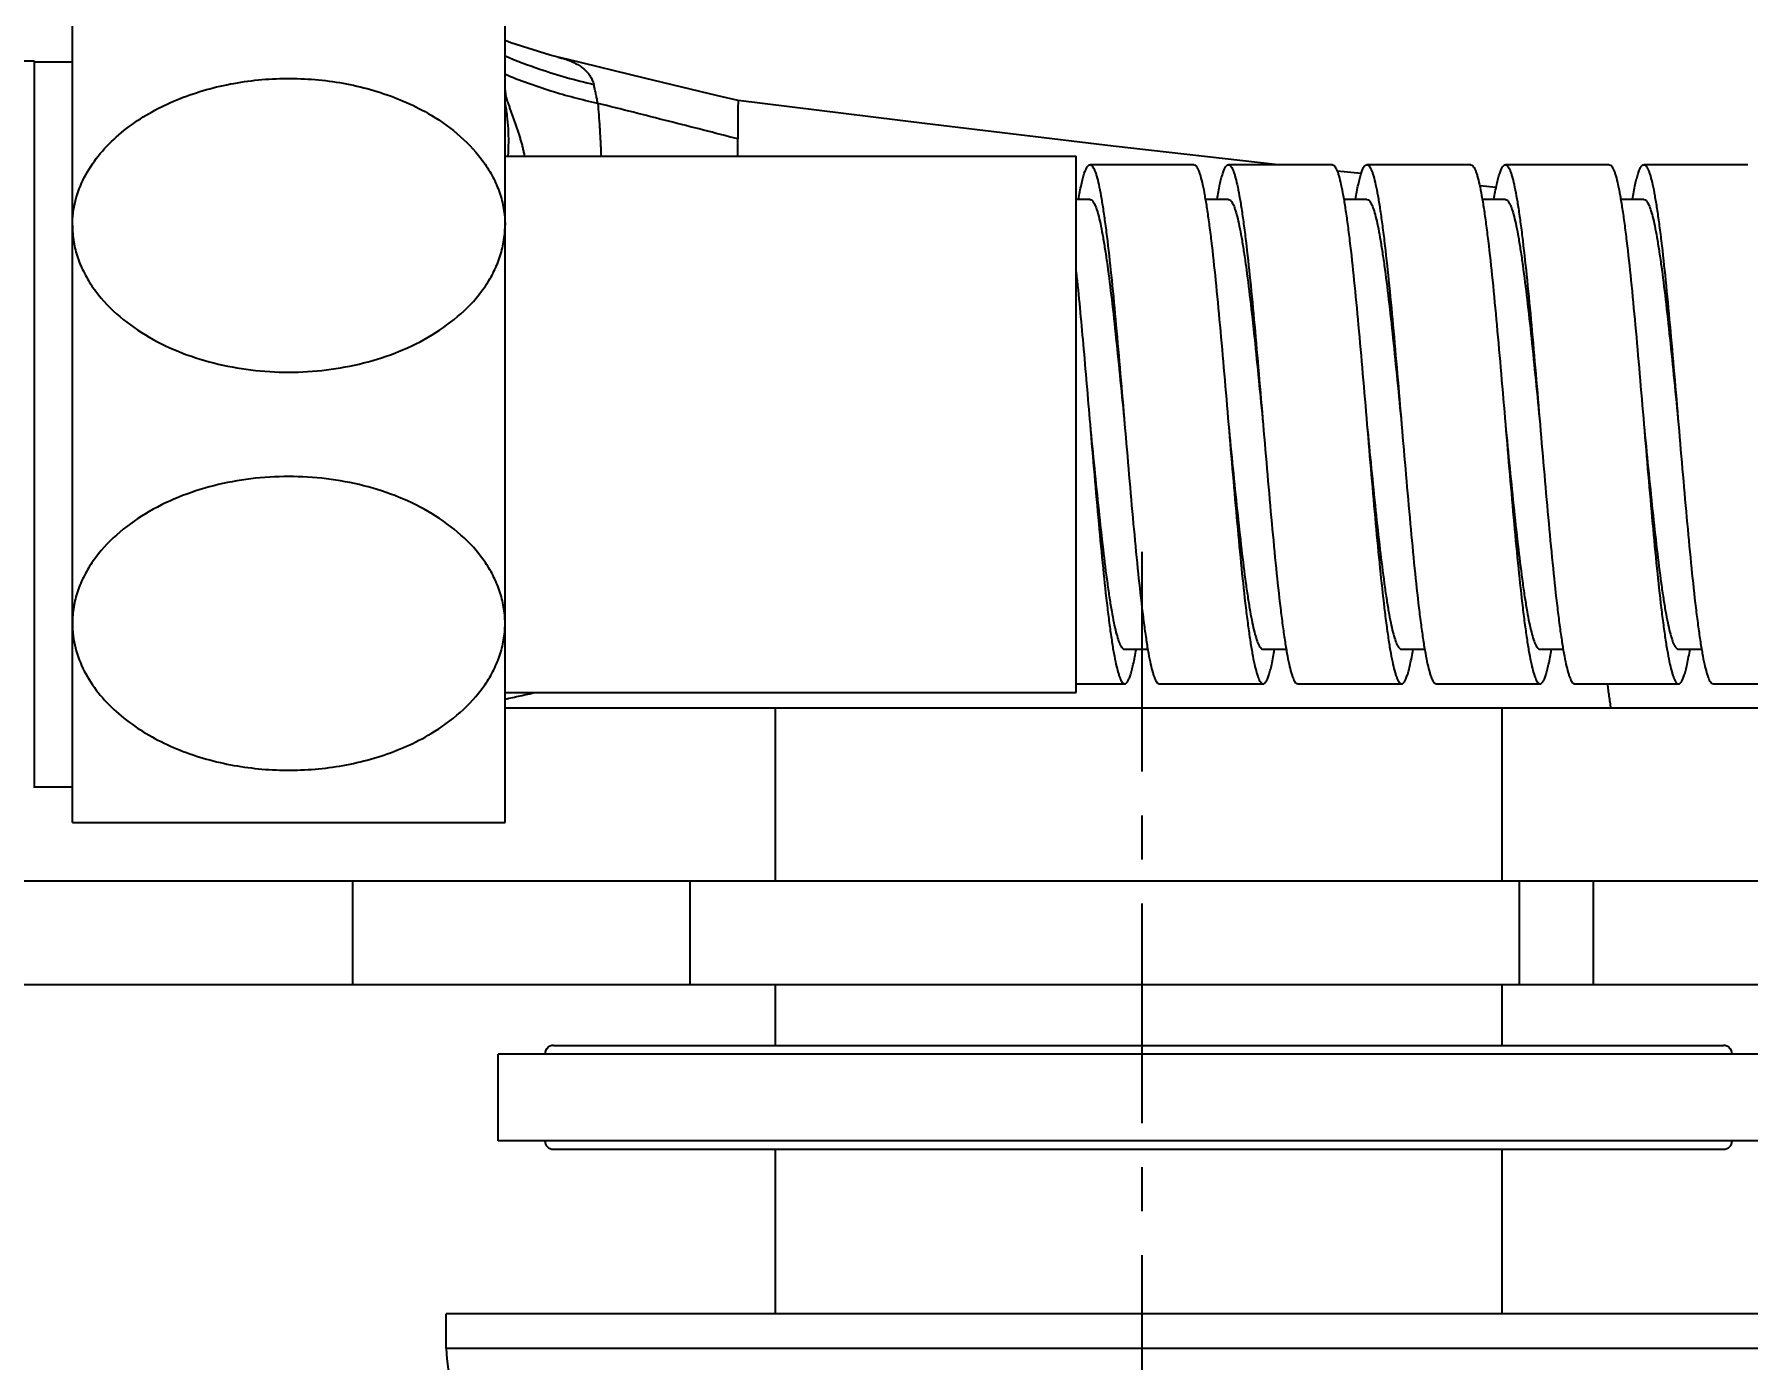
# Model space of a CAD drawing. Header units: millimetres. Extents: x 601 to 1195, y -13 to 407.
# Drawn here: x 1051.39 to 1100.89, y 176.3 to 214.59 of the extents above; entities that cross this region are included whole.
import ezdxf

# ---------------------------------------------------------------- set-up
doc = ezdxf.new("R2010")
doc.units = ezdxf.units.MM
doc.header["$LTSCALE"] = 0.1
doc.linetypes.add('CENTERX2', pattern=[101.6, 63.5, -12.7, 12.7, -12.7])
for name, color, linetype in [('02___PRT_ALL_AXES', 7, 'Continuous'), ('CENTER', 1, 'CENTERX2'), ('DIM', 3, 'Continuous')]:
    doc.layers.add(name, color=color, linetype=linetype)
doc.styles.get("Standard").update_dxf_attribs({"font": 'arial.ttf'})
doc.dimstyles.new('ISO-25', dxfattribs={"dimtxt": 2.5, "dimasz": 2.5, "dimexe": 1.25, "dimexo": 0.625, "dimtad": 1, "dimtxsty": 'Standard', "dimcen": 2.5, "dimadec": 0, "dimazin": 0, "dimtfac": 1, "dimtmove": 0, "dimatfit": 3, "dimfxl": 0, "dimarcsym": 0})

# ---------------------------------------------------------------- blocks, each defined once
blk = doc.blocks.new('*D13')
at = {"layer": 'Defpoints', "color": 0}
for p in [(960.618, 195.125), (1104.167, 195.125), (1104.167, 161.94)]:
    blk.add_point(p, dxfattribs=at)
at = {"layer": 'DIM', "color": 0, "lineweight": -2}
for p, q in [((960.618, 194.5), (960.618, 160.69)), ((1104.167, 194.5), (1104.167, 160.69)), ((963.118, 161.94), (1101.667, 161.94))]:
    blk.add_line(p, q, dxfattribs=at)
at = {"layer": 'DIM', "color": 0}
for points in [[(963.118, 162.357), (963.118, 161.523), (960.618, 161.94)], [(1101.667, 162.357), (1101.667, 161.523), (1104.167, 161.94)]]:
    blk.add_solid(points, dxfattribs=at)
at = {"layer": 'DIM', "color": 0, "insert": (1032.392, 164.067), "char_height": 2.5, "attachment_point": 5}
blk.add_mtext('143,55', dxfattribs=at)

msp = doc.modelspace()

# ---------------------------------------------------------------- linework, layer by layer
at = {"color": 7, "linetype": 'Continuous'}
for p, q in [((1052.491, 191.82), (1052.491, 214.82)), ((1064.991, 191.82), (1064.991, 214.82)), ((1066.524, 213.928), (1066.295, 213.986)), ((1051.391, 213.82), (1051.391, 192.82)), ((1051.391, 213.795), (1052.491, 213.795)), ((1071.721, 212.449), (1071.719, 211.568)), ((1071.722, 212.676), (1071.721, 212.449)), ((1071.723, 212.676), (1071.723, 212.676)), ((1071.719, 211.07), (1071.719, 211.568)), ((1064.991, 211.07), (1081.491, 211.07)), ((1084.891, 210.82), (1081.891, 210.82)), ((1088.891, 210.82), (1085.891, 210.82)), ((1089.727, 210.564), (1089.03, 210.638)), ((1092.891, 210.82), (1089.891, 210.82)), ((1096.891, 210.82), (1093.891, 210.82)), ((1100.891, 210.82), (1097.891, 210.82)), ((1093.623, 210.158), (1093.149, 210.206)), ((1081.891, 209.82), (1081.491, 209.82)), ((1085.891, 209.82), (1085.223, 209.82)), ((1089.891, 209.82), (1089.223, 209.82)), ((1093.891, 209.82), (1093.223, 209.82)), ((1097.891, 209.82), (1097.223, 209.82)), ((1082.891, 196.82), (1083.56, 196.82)), ((1086.891, 196.82), (1087.559, 196.82)), ((1090.891, 196.82), (1091.559, 196.82)), ((1094.891, 196.82), (1095.56, 196.82)), ((1098.891, 196.82), (1099.56, 196.82)), ((1064.991, 195.57), (1081.491, 195.57)), ((1081.491, 195.82), (1082.891, 195.82)), ((1083.891, 195.82), (1086.891, 195.82)), ((1087.891, 195.82), (1090.891, 195.82)), ((1091.891, 195.82), (1094.891, 195.82)), ((1095.891, 195.82), (1098.891, 195.82)), ((1099.891, 195.82), (1102.891, 195.82)), ((1104.076, 195.125), (1064.991, 195.125)), ((1072.791, 195.125), (1072.791, 190.125)), ((1093.791, 195.125), (1093.791, 190.125)), ((1051.391, 192.845), (1052.491, 192.845)), ((1052.491, 191.82), (1064.991, 191.82)), ((1102.483, 190.125), (962.099, 190.125)), ((1060.588, 190.125), (1060.588, 187.125)), ((1070.326, 190.125), (1070.326, 187.125)), ((1094.287, 190.125), (1094.287, 187.125)), ((1096.422, 190.125), (1096.422, 187.125)), ((1102.483, 187.125), (962.099, 187.125)), ((1072.791, 187.125), (1072.791, 185.375)), ((1093.791, 187.125), (1093.791, 185.375)), ((1072.791, 182.375), (1072.791, 177.625)), ((1093.791, 182.375), (1093.791, 177.625))]:
    msp.add_line(p, q, dxfattribs=at)
for points in [[(1066.295, 213.986), (1065.162, 214.337), (1064.991, 214.408)], [(1071.724, 212.675), (1071.134, 212.814), (1069.018, 213.324), (1066.819, 213.857), (1066.526, 213.928)], [(1087.324, 210.82), (1082.556, 211.357), (1077.112, 212.007), (1071.723, 212.676)]]:
    msp.add_lwpolyline(points, dxfattribs=at)
for centre, radius, start, end in [((1070.929, 227.98), 15.219, 247.0344, 251.0706), ((1070.95, 228.044), 15.285, 251.0722, 257.1704)]:
    msp.add_arc(centre, radius, start, end, dxfattribs=at)
for points, knots in [([(1066.527, 213.928), (1066.569, 213.917), (1066.652, 213.896), (1066.733, 213.87), (1066.772, 213.856)], [0, 0, 0, 0, 0.512175, 1, 1, 1, 1]), ([(1066.772, 213.856), (1066.799, 213.847), (1066.85, 213.829), (1066.924, 213.798), (1066.994, 213.765), (1067.061, 213.731), (1067.123, 213.694), (1067.182, 213.655), (1067.237, 213.614), (1067.288, 213.57), (1067.336, 213.525), (1067.379, 213.477), (1067.418, 213.427), (1067.454, 213.375), (1067.485, 213.32), (1067.513, 213.262), (1067.537, 213.202), (1067.55, 213.161), (1067.556, 213.14)], [0, 0, 0, 0, 0.074913, 0.147318, 0.217329, 0.285075, 0.350704, 0.41438, 0.476293, 0.536649, 0.595707, 0.653766, 0.711151, 0.768198, 0.825256, 0.882677, 0.940811, 1, 1, 1, 1]), ([(1067.671, 212.592), (1067.441, 212.642), (1066.985, 212.75), (1066.309, 212.944), (1065.643, 213.168), (1065.207, 213.337), (1064.991, 213.427)], [0, 0, 0, 0, 0.250495, 0.500695, 0.750544, 1, 1, 1, 1]), ([(1052.491, 209.07), (1052.491, 209.307), (1052.552, 209.786), (1052.816, 210.467), (1053.224, 211.088), (1053.931, 211.825), (1055.041, 212.548), (1056.554, 213.094), (1058.17, 213.344), (1059.81, 213.299), (1061.403, 212.96), (1062.396, 212.526), (1062.853, 212.254)], [0, 0, 0, 0, 0.056532, 0.113868, 0.172518, 0.23262, 0.356431, 0.484079, 0.613799, 0.744034, 0.873303, 1, 1, 1, 1]), ([(1064.99, 212.972), (1064.994, 212.945), (1065.002, 212.89), (1065.01, 212.835), (1065.014, 212.808)], [0, 0, 0, 0, 0.493398, 1, 1, 1, 1]), ([(1067.671, 212.592), (1067.666, 212.619), (1067.656, 212.671), (1067.643, 212.735), (1067.633, 212.784), (1067.623, 212.832), (1067.61, 212.89), (1067.595, 212.957), (1067.581, 213.021), (1067.568, 213.081), (1067.56, 213.121), (1067.556, 213.14)], [0, 0, 0, 0, 0.144297, 0.283125, 0.350502, 0.416529, 0.544503, 0.666951, 0.783764, 0.894821, 1, 1, 1, 1]), ([(1065.08, 211.074), (1065.09, 211.207), (1065.1, 211.469), (1065.091, 211.856), (1065.064, 212.169), (1065.032, 212.414), (1065.012, 212.533), (1065.001, 212.592)], [0, 0, 0, 0, 0.261969, 0.515469, 0.761254, 0.881485, 1, 1, 1, 1]), ([(1065.561, 211.07), (1065.554, 211.109), (1065.539, 211.187), (1065.513, 211.303), (1065.484, 211.418), (1065.451, 211.533), (1065.422, 211.628), (1065.398, 211.703), (1065.374, 211.778), (1065.343, 211.871), (1065.305, 211.981), (1065.267, 212.09), (1065.228, 212.198), (1065.19, 212.304), (1065.153, 212.408), (1065.116, 212.511), (1065.081, 212.611), (1065.047, 212.71), (1065.025, 212.775), (1065.014, 212.808)], [0, 0, 0, 0, 0.064959, 0.130168, 0.195548, 0.260967, 0.326268, 0.358822, 0.391283, 0.455873, 0.51993, 0.583341, 0.645991, 0.707773, 0.768583, 0.828319, 0.886876, 0.944141, 1, 1, 1, 1]), ([(1067.671, 212.592), (1067.68, 212.483), (1067.699, 212.253), (1067.719, 211.959), (1067.734, 211.707), (1067.744, 211.54), (1067.75, 211.403), (1067.757, 211.261), (1067.762, 211.153), (1067.765, 211.08)], [0, 0, 0, 0, 0.217321, 0.45645, 0.584188, 0.717373, 0.786008, 0.856001, 1, 1, 1, 1]), ([(1071.719, 211.567), (1071.386, 211.652), (1070.718, 211.822), (1069.711, 212.078), (1068.695, 212.335), (1068.013, 212.507), (1067.671, 212.592)], [0, 0, 0, 0, 0.246741, 0.495412, 0.746377, 1, 1, 1, 1]), ([(1062.853, 212.254), (1063.152, 212.075), (1063.715, 211.673), (1064.298, 211.041), (1064.648, 210.471), (1064.843, 210.021), (1064.964, 209.551), (1064.991, 209.23), (1064.991, 209.07)], [0, 0, 0, 0, 0.261056, 0.51434, 0.638117, 0.759991, 0.88042, 1, 1, 1, 1]), ([(1081.559, 209.822), (1081.584, 209.967), (1081.621, 210.168), (1081.68, 210.416), (1081.72, 210.557), (1081.762, 210.67), (1081.805, 210.759), (1081.856, 210.82), (1081.891, 210.82)], [0, 0, 0, 0, 0.408087, 0.572348, 0.709434, 0.819349, 0.902665, 1, 1, 1, 1]), ([(1081.891, 210.82), (1081.915, 210.82), (1081.953, 210.789), (1081.988, 210.735), (1082.019, 210.671), (1082.05, 210.59), (1082.094, 210.448), (1082.148, 210.228), (1082.209, 209.914), (1082.27, 209.536), (1082.332, 209.099), (1082.419, 208.41), (1082.524, 207.434), (1082.646, 206.154), (1082.768, 204.764), (1082.85, 203.808), (1082.891, 203.32)], [0, 0, 0, 0, 0.00948, 0.016681, 0.025907, 0.037266, 0.050798, 0.084376, 0.12651, 0.17687, 0.235031, 0.300454, 0.450603, 0.621668, 0.807156, 1, 1, 1, 1]), ([(1084.891, 210.82), (1084.915, 210.82), (1084.953, 210.789), (1084.988, 210.735), (1085.019, 210.671), (1085.05, 210.59), (1085.094, 210.448), (1085.148, 210.228), (1085.209, 209.914), (1085.27, 209.536), (1085.332, 209.099), (1085.419, 208.41), (1085.524, 207.434), (1085.646, 206.154), (1085.768, 204.764), (1085.85, 203.808), (1085.891, 203.32)], [0, 0, 0, 0, 0.00948, 0.016681, 0.025907, 0.037266, 0.050798, 0.084376, 0.12651, 0.17687, 0.235031, 0.300454, 0.450603, 0.621668, 0.807156, 1, 1, 1, 1]), ([(1085.56, 209.825), (1085.584, 209.969), (1085.621, 210.17), (1085.68, 210.417), (1085.721, 210.558), (1085.762, 210.67), (1085.805, 210.76), (1085.856, 210.82), (1085.891, 210.82)], [0, 0, 0, 0, 0.40807, 0.57228, 0.709377, 0.819286, 0.902585, 1, 1, 1, 1]), ([(1085.891, 210.82), (1085.915, 210.82), (1085.953, 210.789), (1085.988, 210.735), (1086.019, 210.671), (1086.05, 210.59), (1086.094, 210.448), (1086.148, 210.228), (1086.209, 209.914), (1086.27, 209.536), (1086.332, 209.099), (1086.419, 208.41), (1086.524, 207.434), (1086.646, 206.154), (1086.768, 204.764), (1086.85, 203.808), (1086.891, 203.32)], [0, 0, 0, 0, 0.009479, 0.016679, 0.025908, 0.037268, 0.050797, 0.084378, 0.126508, 0.176873, 0.235029, 0.300456, 0.450604, 0.621669, 0.807156, 1, 1, 1, 1]), ([(1088.891, 210.82), (1088.915, 210.82), (1088.953, 210.789), (1088.988, 210.735), (1089.019, 210.671), (1089.05, 210.59), (1089.094, 210.448), (1089.148, 210.228), (1089.209, 209.914), (1089.27, 209.536), (1089.332, 209.099), (1089.419, 208.41), (1089.524, 207.434), (1089.646, 206.154), (1089.768, 204.764), (1089.85, 203.808), (1089.891, 203.32)], [0, 0, 0, 0, 0.009479, 0.016679, 0.025908, 0.037268, 0.050797, 0.084378, 0.126508, 0.176873, 0.235029, 0.300456, 0.450604, 0.621669, 0.807156, 1, 1, 1, 1]), ([(1089.56, 209.827), (1089.584, 209.97), (1089.621, 210.171), (1089.68, 210.417), (1089.721, 210.558), (1089.762, 210.67), (1089.805, 210.76), (1089.856, 210.82), (1089.891, 210.82)], [0, 0, 0, 0, 0.408036, 0.57227, 0.709354, 0.819245, 0.902576, 1, 1, 1, 1]), ([(1089.891, 210.82), (1089.915, 210.82), (1089.953, 210.789), (1089.988, 210.735), (1090.019, 210.671), (1090.05, 210.59), (1090.094, 210.448), (1090.148, 210.228), (1090.209, 209.914), (1090.27, 209.536), (1090.332, 209.099), (1090.419, 208.41), (1090.524, 207.434), (1090.646, 206.154), (1090.768, 204.764), (1090.85, 203.808), (1090.891, 203.32)], [0, 0, 0, 0, 0.009478, 0.016681, 0.025908, 0.037265, 0.050796, 0.084377, 0.126509, 0.176871, 0.23503, 0.300454, 0.450602, 0.621668, 0.807156, 1, 1, 1, 1]), ([(1092.891, 210.82), (1092.915, 210.82), (1092.953, 210.789), (1092.988, 210.735), (1093.019, 210.671), (1093.05, 210.59), (1093.094, 210.448), (1093.148, 210.228), (1093.209, 209.914), (1093.27, 209.536), (1093.332, 209.099), (1093.419, 208.41), (1093.524, 207.434), (1093.646, 206.154), (1093.768, 204.764), (1093.85, 203.808), (1093.891, 203.32)], [0, 0, 0, 0, 0.009478, 0.016681, 0.025908, 0.037265, 0.050796, 0.084377, 0.126509, 0.176871, 0.23503, 0.300454, 0.450602, 0.621668, 0.807156, 1, 1, 1, 1]), ([(1093.56, 209.825), (1093.584, 209.969), (1093.621, 210.17), (1093.68, 210.417), (1093.721, 210.558), (1093.762, 210.67), (1093.805, 210.76), (1093.856, 210.82), (1093.891, 210.82)], [0, 0, 0, 0, 0.408061, 0.572283, 0.709363, 0.819285, 0.902596, 1, 1, 1, 1]), ([(1093.891, 210.82), (1093.915, 210.82), (1093.953, 210.789), (1093.988, 210.735), (1094.019, 210.671), (1094.05, 210.59), (1094.094, 210.448), (1094.148, 210.228), (1094.209, 209.914), (1094.27, 209.536), (1094.332, 209.099), (1094.419, 208.41), (1094.524, 207.434), (1094.646, 206.154), (1094.768, 204.764), (1094.85, 203.808), (1094.891, 203.32)], [0, 0, 0, 0, 0.009478, 0.016679, 0.025906, 0.037267, 0.050798, 0.084376, 0.126509, 0.176871, 0.23503, 0.300455, 0.450603, 0.621669, 0.807156, 1, 1, 1, 1]), ([(1096.891, 210.82), (1096.915, 210.82), (1096.953, 210.789), (1096.988, 210.735), (1097.019, 210.671), (1097.05, 210.59), (1097.094, 210.448), (1097.148, 210.228), (1097.209, 209.914), (1097.27, 209.536), (1097.332, 209.099), (1097.419, 208.41), (1097.524, 207.434), (1097.646, 206.154), (1097.768, 204.764), (1097.85, 203.808), (1097.891, 203.32)], [0, 0, 0, 0, 0.009478, 0.016679, 0.025906, 0.037267, 0.050798, 0.084376, 0.126509, 0.176871, 0.23503, 0.300455, 0.450603, 0.621669, 0.807156, 1, 1, 1, 1]), ([(1097.559, 209.822), (1097.583, 209.966), (1097.621, 210.168), (1097.68, 210.416), (1097.72, 210.557), (1097.762, 210.67), (1097.805, 210.759), (1097.856, 210.82), (1097.891, 210.82)], [0, 0, 0, 0, 0.408111, 0.572355, 0.709475, 0.819371, 0.902677, 1, 1, 1, 1]), ([(1097.891, 210.82), (1097.915, 210.82), (1097.953, 210.789), (1097.988, 210.735), (1098.019, 210.671), (1098.05, 210.59), (1098.094, 210.448), (1098.148, 210.228), (1098.209, 209.914), (1098.27, 209.536), (1098.332, 209.099), (1098.419, 208.41), (1098.524, 207.434), (1098.646, 206.154), (1098.768, 204.764), (1098.85, 203.808), (1098.891, 203.32)], [0, 0, 0, 0, 0.009478, 0.01668, 0.025909, 0.037267, 0.050796, 0.084378, 0.126508, 0.176873, 0.235029, 0.300456, 0.450603, 0.621668, 0.807156, 1, 1, 1, 1]), ([(1081.891, 209.82), (1081.914, 209.82), (1081.952, 209.795), (1081.988, 209.747), (1082.034, 209.665), (1082.087, 209.523), (1082.148, 209.307), (1082.209, 209.035), (1082.27, 208.708), (1082.332, 208.329), (1082.419, 207.731), (1082.524, 206.886), (1082.646, 205.776), (1082.768, 204.572), (1082.85, 203.742), (1082.891, 203.32)], [0, 0, 0, 0, 0.010545, 0.018091, 0.027572, 0.052784, 0.086544, 0.128755, 0.179114, 0.237208, 0.302513, 0.452295, 0.622866, 0.807776, 1, 1, 1, 1]), ([(1085.891, 209.82), (1085.914, 209.82), (1085.952, 209.795), (1085.988, 209.747), (1086.034, 209.665), (1086.087, 209.523), (1086.148, 209.307), (1086.209, 209.035), (1086.27, 208.708), (1086.332, 208.329), (1086.419, 207.731), (1086.524, 206.886), (1086.646, 205.776), (1086.768, 204.572), (1086.85, 203.742), (1086.891, 203.32)], [0, 0, 0, 0, 0.010546, 0.018091, 0.027572, 0.052785, 0.086543, 0.128755, 0.179113, 0.237209, 0.302513, 0.452295, 0.622866, 0.807776, 1, 1, 1, 1]), ([(1089.891, 209.82), (1089.914, 209.82), (1089.952, 209.795), (1089.988, 209.747), (1090.034, 209.665), (1090.087, 209.523), (1090.148, 209.307), (1090.209, 209.035), (1090.27, 208.708), (1090.332, 208.329), (1090.419, 207.731), (1090.524, 206.886), (1090.646, 205.776), (1090.768, 204.572), (1090.85, 203.742), (1090.891, 203.32)], [0, 0, 0, 0, 0.010546, 0.018091, 0.027572, 0.052785, 0.086543, 0.128755, 0.179114, 0.237209, 0.302513, 0.452295, 0.622866, 0.807776, 1, 1, 1, 1]), ([(1093.891, 209.82), (1093.914, 209.82), (1093.952, 209.795), (1093.988, 209.747), (1094.034, 209.665), (1094.087, 209.523), (1094.148, 209.307), (1094.209, 209.035), (1094.27, 208.708), (1094.332, 208.329), (1094.419, 207.731), (1094.524, 206.886), (1094.646, 205.776), (1094.768, 204.572), (1094.85, 203.742), (1094.891, 203.32)], [0, 0, 0, 0, 0.010542, 0.018088, 0.02757, 0.052784, 0.086543, 0.128754, 0.179113, 0.237208, 0.302513, 0.452295, 0.622866, 0.807776, 1, 1, 1, 1]), ([(1097.891, 209.82), (1097.914, 209.82), (1097.952, 209.795), (1097.988, 209.747), (1098.034, 209.665), (1098.087, 209.523), (1098.148, 209.307), (1098.209, 209.035), (1098.27, 208.708), (1098.332, 208.329), (1098.419, 207.731), (1098.524, 206.886), (1098.646, 205.776), (1098.768, 204.572), (1098.85, 203.742), (1098.891, 203.32)], [0, 0, 0, 0, 0.010546, 0.01809, 0.027572, 0.052785, 0.086544, 0.128755, 0.179114, 0.237209, 0.302514, 0.452296, 0.622867, 0.807776, 1, 1, 1, 1]), ([(1052.491, 209.07), (1052.491, 208.911), (1052.518, 208.593), (1052.637, 208.126), (1052.829, 207.679), (1053.173, 207.113), (1053.749, 206.483), (1054.592, 205.874), (1055.546, 205.403), (1056.573, 205.07), (1057.646, 204.871), (1058.741, 204.805), (1059.836, 204.871), (1060.909, 205.07), (1061.936, 205.403), (1062.89, 205.874), (1063.733, 206.483), (1064.309, 207.113), (1064.653, 207.679), (1064.845, 208.126), (1064.964, 208.593), (1064.991, 208.911), (1064.991, 209.07)], [0, 0, 0, 0, 0.028634, 0.05747, 0.086646, 0.116273, 0.176887, 0.239355, 0.303298, 0.368303, 0.433987, 0.5, 0.566013, 0.631697, 0.696702, 0.760645, 0.823112, 0.883727, 0.913354, 0.94253, 0.971366, 1, 1, 1, 1]), ([(1081.491, 207.728), (1081.564, 207.032), (1081.701, 205.563), (1081.825, 204.092), (1081.891, 203.32)], [0, 0, 0, 0, 0.474468, 1, 1, 1, 1]), ([(1081.891, 203.32), (1081.932, 202.897), (1082.014, 202.068), (1082.136, 200.864), (1082.258, 199.754), (1082.363, 198.908), (1082.45, 198.311), (1082.512, 197.932), (1082.573, 197.605), (1082.634, 197.332), (1082.695, 197.117), (1082.748, 196.975), (1082.794, 196.893), (1082.83, 196.845), (1082.868, 196.82), (1082.891, 196.82)], [0, 0, 0, 0, 0.192224, 0.377134, 0.547705, 0.697487, 0.762793, 0.820885, 0.871247, 0.913455, 0.947217, 0.972427, 0.981909, 0.989456, 1, 1, 1, 1]), ([(1081.891, 203.32), (1081.932, 202.832), (1082.014, 201.875), (1082.136, 200.486), (1082.258, 199.206), (1082.363, 198.23), (1082.45, 197.54), (1082.512, 197.103), (1082.573, 196.726), (1082.634, 196.411), (1082.688, 196.191), (1082.732, 196.049), (1082.763, 195.969), (1082.794, 195.905), (1082.829, 195.85), (1082.867, 195.82), (1082.891, 195.82)], [0, 0, 0, 0, 0.192848, 0.37833, 0.549397, 0.699544, 0.764971, 0.823128, 0.873492, 0.915622, 0.949204, 0.962733, 0.974091, 0.98332, 0.990522, 1, 1, 1, 1]), ([(1082.891, 203.32), (1082.932, 202.832), (1083.014, 201.875), (1083.136, 200.486), (1083.258, 199.206), (1083.363, 198.23), (1083.45, 197.54), (1083.512, 197.103), (1083.573, 196.726), (1083.634, 196.411), (1083.688, 196.191), (1083.732, 196.049), (1083.763, 195.969), (1083.794, 195.905), (1083.829, 195.85), (1083.867, 195.82), (1083.891, 195.82)], [0, 0, 0, 0, 0.192844, 0.378331, 0.549396, 0.699544, 0.76497, 0.823128, 0.87349, 0.915623, 0.949202, 0.962732, 0.974093, 0.98332, 0.990519, 1, 1, 1, 1]), ([(1085.891, 203.32), (1085.932, 202.897), (1086.014, 202.068), (1086.136, 200.864), (1086.258, 199.754), (1086.363, 198.908), (1086.45, 198.311), (1086.512, 197.932), (1086.573, 197.605), (1086.634, 197.332), (1086.695, 197.117), (1086.748, 196.975), (1086.794, 196.893), (1086.83, 196.845), (1086.868, 196.82), (1086.891, 196.82)], [0, 0, 0, 0, 0.192224, 0.377134, 0.547704, 0.697486, 0.762793, 0.820885, 0.871247, 0.913455, 0.947218, 0.972426, 0.981909, 0.989456, 1, 1, 1, 1]), ([(1085.891, 203.32), (1085.932, 202.832), (1086.014, 201.875), (1086.136, 200.486), (1086.258, 199.206), (1086.363, 198.23), (1086.45, 197.54), (1086.512, 197.103), (1086.573, 196.726), (1086.634, 196.411), (1086.688, 196.191), (1086.732, 196.049), (1086.763, 195.969), (1086.794, 195.905), (1086.829, 195.85), (1086.867, 195.82), (1086.891, 195.82)], [0, 0, 0, 0, 0.192844, 0.378331, 0.549396, 0.699544, 0.76497, 0.823128, 0.87349, 0.915623, 0.949202, 0.962732, 0.974093, 0.98332, 0.990519, 1, 1, 1, 1]), ([(1086.891, 203.32), (1086.932, 202.832), (1087.014, 201.875), (1087.136, 200.486), (1087.258, 199.206), (1087.363, 198.23), (1087.45, 197.54), (1087.512, 197.103), (1087.573, 196.726), (1087.634, 196.411), (1087.688, 196.191), (1087.732, 196.049), (1087.763, 195.969), (1087.794, 195.905), (1087.829, 195.85), (1087.867, 195.82), (1087.891, 195.82)], [0, 0, 0, 0, 0.192844, 0.378332, 0.549398, 0.699546, 0.76497, 0.823129, 0.873491, 0.915623, 0.949204, 0.962735, 0.974092, 0.983319, 0.990522, 1, 1, 1, 1]), ([(1089.891, 203.32), (1089.932, 202.897), (1090.014, 202.068), (1090.136, 200.864), (1090.258, 199.754), (1090.363, 198.908), (1090.45, 198.311), (1090.512, 197.932), (1090.573, 197.605), (1090.634, 197.332), (1090.695, 197.117), (1090.748, 196.975), (1090.794, 196.893), (1090.83, 196.845), (1090.868, 196.82), (1090.891, 196.82)], [0, 0, 0, 0, 0.192224, 0.377134, 0.547704, 0.697486, 0.762794, 0.820884, 0.871248, 0.913454, 0.947218, 0.972426, 0.98191, 0.989457, 1, 1, 1, 1]), ([(1089.891, 203.32), (1089.932, 202.832), (1090.014, 201.875), (1090.136, 200.486), (1090.258, 199.206), (1090.363, 198.23), (1090.45, 197.54), (1090.512, 197.103), (1090.573, 196.726), (1090.634, 196.411), (1090.688, 196.191), (1090.732, 196.049), (1090.763, 195.969), (1090.794, 195.905), (1090.829, 195.85), (1090.867, 195.82), (1090.891, 195.82)], [0, 0, 0, 0, 0.192844, 0.378332, 0.549398, 0.699546, 0.76497, 0.823129, 0.873491, 0.915623, 0.949204, 0.962735, 0.974092, 0.983319, 0.990522, 1, 1, 1, 1]), ([(1090.891, 203.32), (1090.932, 202.832), (1091.014, 201.875), (1091.136, 200.486), (1091.258, 199.206), (1091.363, 198.23), (1091.45, 197.54), (1091.512, 197.103), (1091.573, 196.726), (1091.634, 196.411), (1091.688, 196.191), (1091.732, 196.049), (1091.763, 195.969), (1091.794, 195.905), (1091.829, 195.85), (1091.867, 195.82), (1091.891, 195.82)], [0, 0, 0, 0, 0.192844, 0.378331, 0.549396, 0.699544, 0.764971, 0.823127, 0.873492, 0.915622, 0.949203, 0.962732, 0.974092, 0.983321, 0.990521, 1, 1, 1, 1]), ([(1093.891, 203.32), (1093.932, 202.897), (1094.014, 202.068), (1094.136, 200.864), (1094.258, 199.754), (1094.363, 198.908), (1094.45, 198.311), (1094.512, 197.932), (1094.573, 197.605), (1094.634, 197.332), (1094.695, 197.117), (1094.748, 196.975), (1094.794, 196.893), (1094.83, 196.845), (1094.868, 196.82), (1094.891, 196.82)], [0, 0, 0, 0, 0.192224, 0.377133, 0.547704, 0.697485, 0.762794, 0.820884, 0.871248, 0.913454, 0.947218, 0.972426, 0.98191, 0.989457, 1, 1, 1, 1]), ([(1093.891, 203.32), (1093.932, 202.832), (1094.014, 201.875), (1094.136, 200.486), (1094.258, 199.206), (1094.363, 198.23), (1094.45, 197.54), (1094.512, 197.103), (1094.573, 196.726), (1094.634, 196.411), (1094.688, 196.191), (1094.732, 196.049), (1094.763, 195.969), (1094.794, 195.905), (1094.829, 195.85), (1094.867, 195.82), (1094.891, 195.82)], [0, 0, 0, 0, 0.192844, 0.378331, 0.549396, 0.699544, 0.764971, 0.823127, 0.873492, 0.915622, 0.949203, 0.962732, 0.974092, 0.983321, 0.990521, 1, 1, 1, 1]), ([(1094.891, 203.32), (1094.932, 202.832), (1095.014, 201.875), (1095.136, 200.486), (1095.258, 199.206), (1095.363, 198.23), (1095.45, 197.54), (1095.512, 197.103), (1095.573, 196.726), (1095.634, 196.411), (1095.688, 196.191), (1095.732, 196.049), (1095.763, 195.969), (1095.794, 195.905), (1095.829, 195.85), (1095.867, 195.82), (1095.891, 195.82)], [0, 0, 0, 0, 0.192844, 0.378332, 0.549397, 0.699546, 0.764969, 0.82313, 0.87349, 0.915624, 0.949202, 0.962734, 0.974093, 0.983319, 0.99052, 1, 1, 1, 1]), ([(1097.891, 203.32), (1097.932, 202.897), (1098.014, 202.068), (1098.136, 200.864), (1098.258, 199.754), (1098.363, 198.908), (1098.45, 198.311), (1098.512, 197.932), (1098.573, 197.605), (1098.634, 197.332), (1098.695, 197.117), (1098.748, 196.975), (1098.794, 196.893), (1098.83, 196.845), (1098.868, 196.82), (1098.891, 196.82)], [0, 0, 0, 0, 0.192224, 0.377133, 0.547704, 0.697485, 0.762794, 0.820884, 0.871248, 0.913454, 0.947218, 0.972426, 0.981911, 0.989457, 1, 1, 1, 1]), ([(1097.891, 203.32), (1097.932, 202.832), (1098.014, 201.875), (1098.136, 200.486), (1098.258, 199.206), (1098.363, 198.23), (1098.45, 197.54), (1098.512, 197.103), (1098.573, 196.726), (1098.634, 196.411), (1098.688, 196.191), (1098.732, 196.049), (1098.763, 195.969), (1098.794, 195.905), (1098.829, 195.85), (1098.867, 195.82), (1098.891, 195.82)], [0, 0, 0, 0, 0.192844, 0.378332, 0.549397, 0.699546, 0.764969, 0.82313, 0.87349, 0.915624, 0.949202, 0.962734, 0.974093, 0.983319, 0.99052, 1, 1, 1, 1]), ([(1098.891, 203.32), (1098.932, 202.832), (1099.014, 201.875), (1099.136, 200.486), (1099.258, 199.206), (1099.363, 198.23), (1099.45, 197.54), (1099.512, 197.103), (1099.573, 196.726), (1099.634, 196.411), (1099.688, 196.191), (1099.732, 196.049), (1099.763, 195.969), (1099.794, 195.905), (1099.829, 195.85), (1099.867, 195.82), (1099.891, 195.82)], [0, 0, 0, 0, 0.192844, 0.378332, 0.549397, 0.699544, 0.764971, 0.823127, 0.873492, 0.915622, 0.949204, 0.962733, 0.974091, 0.98332, 0.990522, 1, 1, 1, 1]), ([(1064.991, 197.57), (1064.991, 197.728), (1064.964, 198.047), (1064.845, 198.513), (1064.653, 198.961), (1064.309, 199.527), (1063.733, 200.156), (1062.89, 200.766), (1061.936, 201.236), (1060.909, 201.57), (1059.836, 201.768), (1058.741, 201.834), (1057.646, 201.768), (1056.573, 201.57), (1055.546, 201.236), (1054.592, 200.766), (1053.749, 200.156), (1053.173, 199.527), (1052.829, 198.961), (1052.637, 198.513), (1052.518, 198.047), (1052.491, 197.728), (1052.491, 197.57)], [0, 0, 0, 0, 0.028634, 0.05747, 0.086646, 0.116273, 0.176887, 0.239354, 0.303298, 0.368303, 0.433987, 0.5, 0.566014, 0.631697, 0.696703, 0.760646, 0.823113, 0.883727, 0.913354, 0.94253, 0.971366, 1, 1, 1, 1]), ([(1052.491, 197.57), (1052.491, 197.333), (1052.552, 196.853), (1052.816, 196.173), (1053.224, 195.552), (1053.931, 194.814), (1055.041, 194.092), (1056.555, 193.545), (1058.171, 193.296), (1059.811, 193.341), (1061.404, 193.68), (1062.397, 194.114), (1062.854, 194.386)], [0, 0, 0, 0, 0.056527, 0.11386, 0.172514, 0.232623, 0.356451, 0.484108, 0.613825, 0.744052, 0.873312, 1, 1, 1, 1]), ([(1062.854, 194.386), (1063.153, 194.565), (1063.715, 194.967), (1064.298, 195.599), (1064.648, 196.169), (1064.843, 196.619), (1064.964, 197.089), (1064.991, 197.41), (1064.991, 197.57)], [0, 0, 0, 0, 0.261053, 0.514337, 0.638115, 0.759988, 0.88042, 1, 1, 1, 1]), ([(1082.891, 195.82), (1082.926, 195.82), (1082.977, 195.88), (1083.02, 195.97), (1083.062, 196.083), (1083.102, 196.224), (1083.161, 196.472), (1083.199, 196.673), (1083.223, 196.818)], [0, 0, 0, 0, 0.097323, 0.180629, 0.290525, 0.427645, 0.591889, 1, 1, 1, 1]), ([(1086.891, 195.82), (1086.926, 195.82), (1086.977, 195.88), (1087.02, 195.969), (1087.062, 196.082), (1087.102, 196.223), (1087.161, 196.469), (1087.198, 196.67), (1087.223, 196.814)], [0, 0, 0, 0, 0.097415, 0.180718, 0.290638, 0.427718, 0.59194, 1, 1, 1, 1]), ([(1090.891, 195.82), (1090.926, 195.82), (1090.977, 195.88), (1091.02, 195.969), (1091.061, 196.081), (1091.102, 196.222), (1091.161, 196.469), (1091.198, 196.669), (1091.222, 196.813)], [0, 0, 0, 0, 0.097424, 0.180755, 0.290646, 0.42773, 0.591964, 1, 1, 1, 1]), ([(1094.891, 195.82), (1094.926, 195.82), (1094.977, 195.88), (1095.02, 195.969), (1095.062, 196.082), (1095.102, 196.223), (1095.161, 196.469), (1095.198, 196.67), (1095.223, 196.814)], [0, 0, 0, 0, 0.097415, 0.180714, 0.290623, 0.42772, 0.59193, 1, 1, 1, 1]), ([(1098.891, 195.82), (1098.926, 195.82), (1098.977, 195.88), (1099.02, 195.97), (1099.062, 196.083), (1099.102, 196.224), (1099.161, 196.471), (1099.199, 196.673), (1099.223, 196.817)], [0, 0, 0, 0, 0.097335, 0.180651, 0.290566, 0.427652, 0.591913, 1, 1, 1, 1]), ([(1064.991, 195.383), (1065.065, 195.398), (1065.212, 195.43), (1065.505, 195.494), (1065.725, 195.542), (1065.872, 195.572)], [0, 0, 0, 0, 0.250118, 0.500182, 1, 1, 1, 1]), ([(1096.834, 195.82), (1096.841, 195.762), (1096.856, 195.645), (1096.88, 195.472), (1096.906, 195.298), (1096.925, 195.183), (1096.935, 195.125)], [0, 0, 0, 0, 0.250411, 0.500618, 0.750518, 1, 1, 1, 1])]:
    msp.add_open_spline(points, degree=3, knots=knots, dxfattribs=at)
msp.add_open_spline([(1071.722, 212.676), (1071.722, 212.676), (1071.722, 212.676), (1071.722, 212.676)], degree=3, dxfattribs=at)
at = {"layer": '02___PRT_ALL_AXES', "color": 7, "linetype": 'Continuous'}
for p, q in [((1044.835, 213.82), (1051.391, 213.82)), ((1064.991, 211.07), (1081.491, 211.07)), ((1081.491, 195.57), (1081.491, 211.07)), ((1064.991, 195.57), (1081.491, 195.57)), ((1072.791, 195.125), (1072.791, 190.125)), ((1093.791, 195.125), (1093.791, 190.125)), ((1072.791, 187.125), (1072.791, 185.375)), ((1093.791, 187.125), (1093.791, 185.375)), ((1066.391, 185.375), (1100.191, 185.375)), ((1064.791, 182.625), (1064.791, 185.125)), ((1101.791, 185.125), (1064.791, 185.125)), ((1101.791, 182.625), (1064.791, 182.625)), ((1066.391, 182.375), (1100.191, 182.375)), ((1072.791, 182.375), (1072.791, 177.625)), ((1093.791, 182.375), (1093.791, 177.625)), ((1063.291, 176.625), (1063.291, 177.625)), ((1103.291, 177.625), (1063.291, 177.625)), ((1103.291, 176.625), (1063.291, 176.625))]:
    msp.add_line(p, q, dxfattribs=at)
for centre, radius, start, end in [((1066.391, 185.125), 0.25, 90, 180), ((1100.191, 185.125), 0.25, 0, 90), ((1066.391, 182.625), 0.25, 180, 270), ((1100.191, 182.625), 0.25, 270, 0), ((1066.291, 176.625), 3, 180, 270), ((1100.291, 176.625), 3, 270, 0)]:
    msp.add_arc(centre, radius, start, end, dxfattribs=at)
at = {"layer": 'CENTER'}
msp.add_line((1083.391, 199.64), (1083.391, 98.764), dxfattribs=at)

# ---------------------------------------------------------------- dimensions: what is measured, and where the dimension line sits
at = {"layer": 'DIM'}
dim = msp.add_linear_dim(base=(1104.167, 161.94), p1=(960.618, 195.125), p2=(1104.167, 195.125), dimstyle='ISO-25', dxfattribs=at)
dim.commit()
dim.dimension.update_dxf_attribs({"geometry": '*D13', "text_midpoint": (1032.392, 164.067)})

doc.saveas('drawing.dxf')
